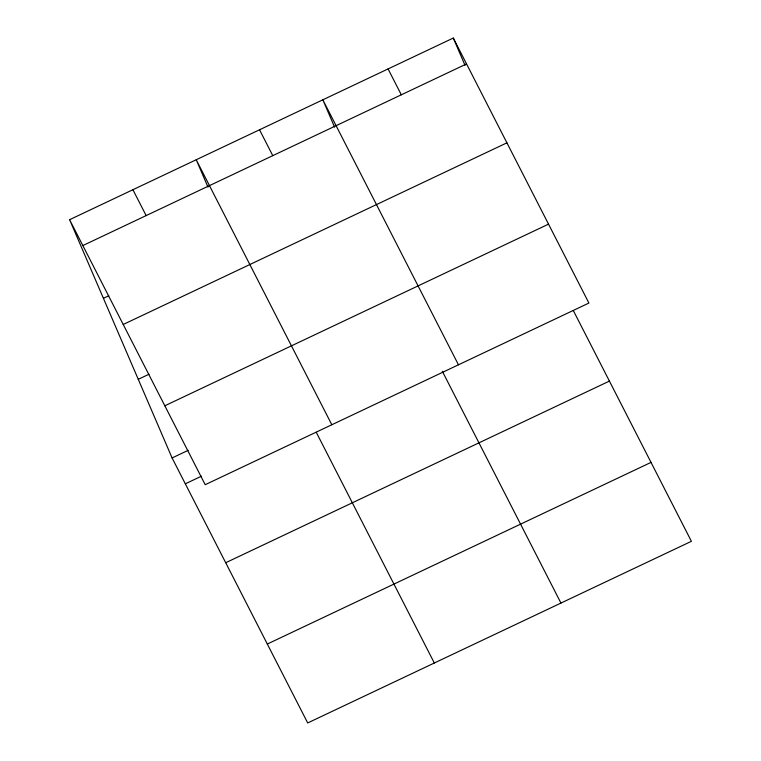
<?xml version="1.0" encoding="UTF-8"?>
<svg xmlns="http://www.w3.org/2000/svg" width="761" height="761" viewBox="0 0 761 761"><rect width="100%" height="100%" fill="white"/><g stroke="black" fill="none" stroke-linecap="round" stroke-linejoin="round"><path stroke-width="1.14" d="M69.603 219.691L453.299 38.05L588.909 303.049L205.204 484.7L69.603 219.691L172.091 457.951L307.701 722.95L691.397 541.309L573.337 310.593M82.835 245.565L466.541 63.924M103.42 298.322L108.785 295.782M123.215 324.481L506.921 142.83M138.264 379.32L148.994 374.241M164.823 405.784L548.529 224.143M172.091 457.951L188.186 450.331M185.332 483.815L201.427 476.196M225.713 562.731L609.418 381.09M267.32 644.034L651.016 462.393M388.072 68.928L401.313 94.802M458.455 364.814L322.845 99.805L334.583 127.106M442.341 371.301L560.943 603.064M259.53 129.779L272.771 155.653M331.825 424.752L196.224 159.753L207.962 187.054M316.262 432.296L434.322 663.012M132.909 189.727L146.15 215.591M453.299 38.05L465.047 65.351"/></g></svg>
